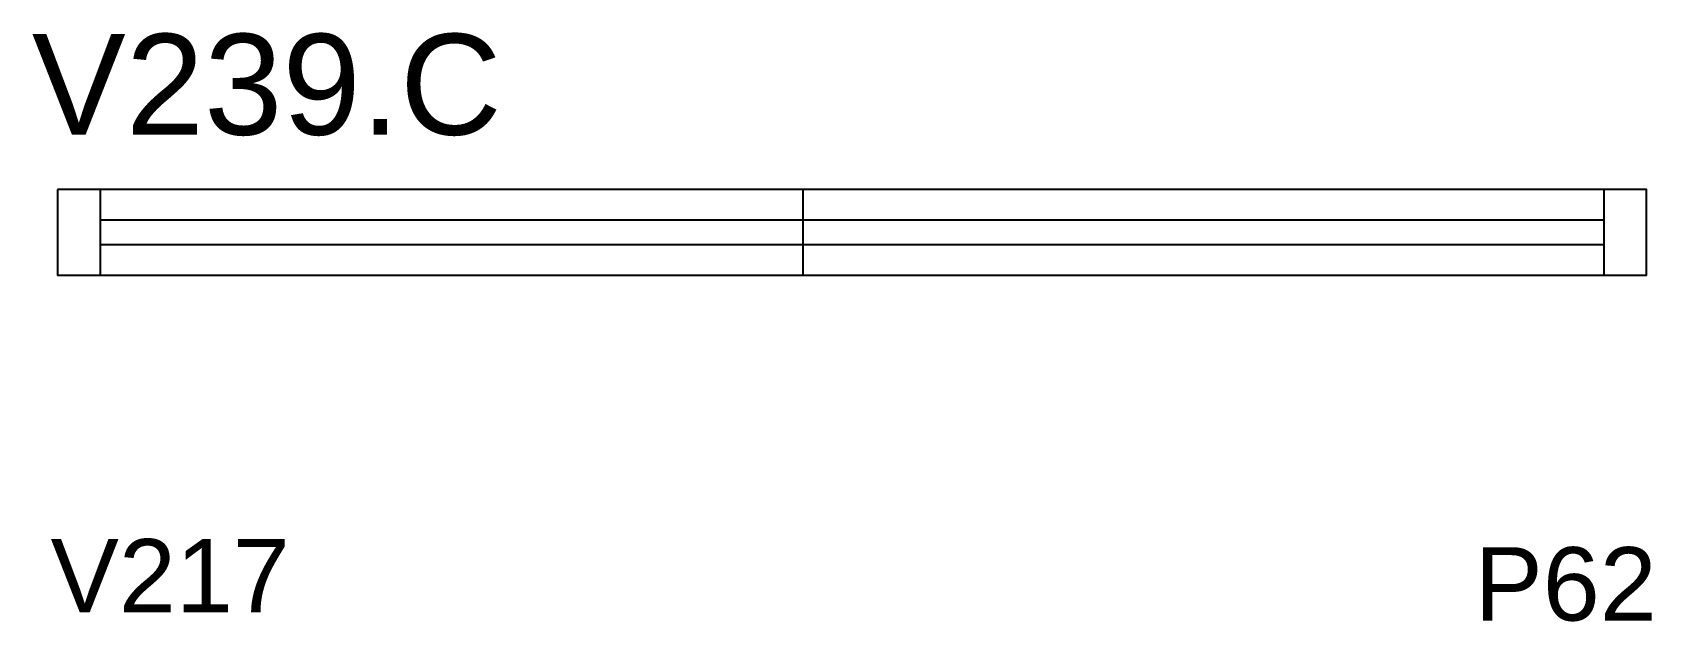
# Model space of a CAD drawing. Extents: x 1668 to 1933, y 15171 to 15268.
import ezdxf

# ---------------------------------------------------------------- set-up
doc = ezdxf.new("R2010")
doc.units = 0
for name, color, linetype in [('5', 5, 'Continuous'), ('NOMENCLATURA', 7, 'Continuous'), ('Painéis', 200, 'Continuous'), ('SARR_2.2x7', 40, 'Continuous'), ('SARR_EDITAR', 141, 'Continuous')]:
    doc.layers.add(name, color=color, linetype=linetype)
doc.styles.get("Standard").update_dxf_attribs({"font": 'arial.ttf'})

msp = doc.modelspace()

# ---------------------------------------------------------------- linework, layer by layer
at = {"layer": 'Painéis'}
msp.add_line((1793.69, 15227.94), (1793.69, 15241.94), dxfattribs=at)
msp.add_lwpolyline([(1671.69, 15241.94), (1671.69, 15227.94), (1931.69, 15227.94), (1931.69, 15241.94), (1671.69, 15241.94)], dxfattribs=at)
at = {"layer": 'SARR_2.2x7', "linetype": 'Continuous'}
for p, q in [((1678.69, 15241.94), (1678.69, 15227.94)), ((1924.69, 15241.94), (1924.69, 15227.94))]:
    msp.add_line(p, q, dxfattribs=at)
at = {"layer": 'SARR_EDITAR', "linetype": 'Continuous'}
for p, q in [((1924.69, 15236.94), (1678.69, 15236.94)), ((1678.69, 15232.94), (1924.69, 15232.94))]:
    msp.add_line(p, q, dxfattribs=at)

# ---------------------------------------------------------------- texts
at = {"layer": '5', "linetype": 'Continuous'}
for s, p in [('V217', (1670.58, 15172.78)), ('P62', (1903.53, 15171.45))]:
    msp.add_text(s, height=12, rotation=360, dxfattribs=at).set_placement(p)
at = {"layer": 'NOMENCLATURA', "linetype": 'Continuous'}
msp.add_text('V239.C', height=16.5, dxfattribs=at).set_placement((1667.51, 15250.91))

doc.saveas('drawing.dxf')
